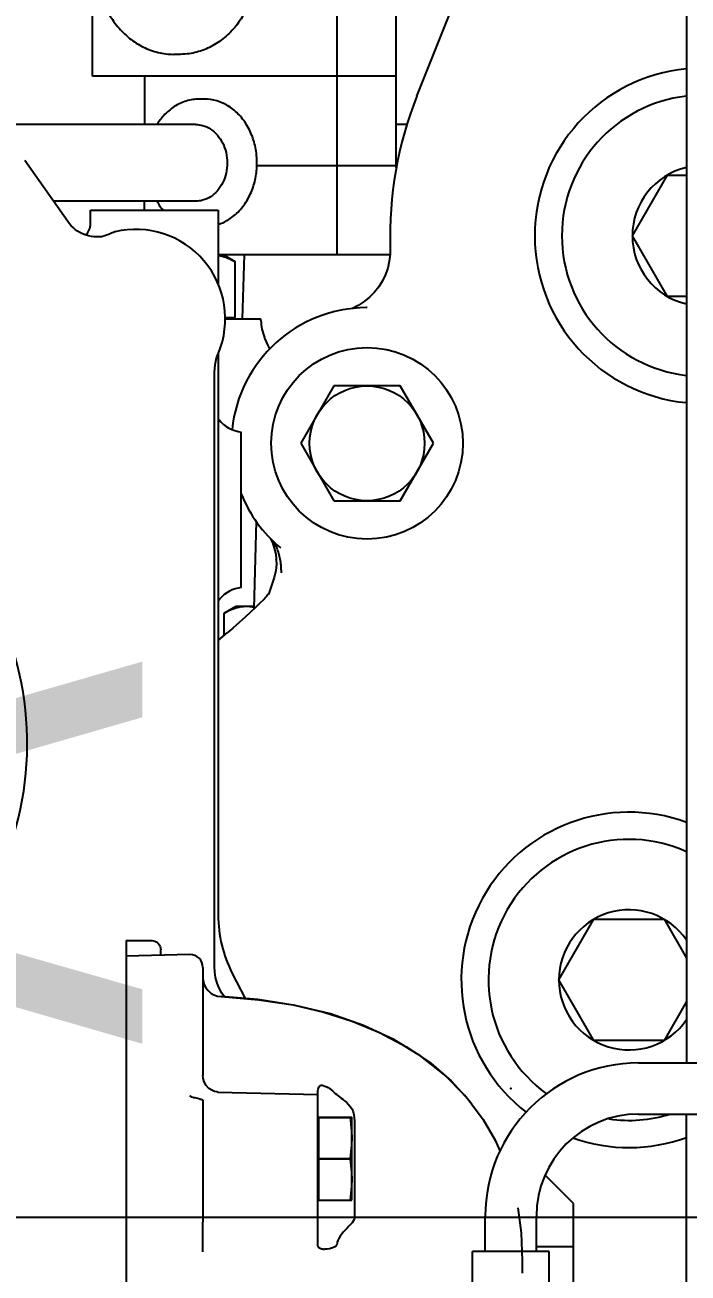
# Model space of a CAD drawing. Header units: millimetres. Extents: x 156850 to 204135, y 56350 to 74150.
# Drawn here: x 175003.9 to 175107.8, y 62788.6 to 62984 of the extents above; entities that cross this region are included whole.
import ezdxf
from ezdxf.enums import TextEntityAlignment as Align

# ---------------------------------------------------------------- set-up
doc = ezdxf.new("R2010")
doc.units = ezdxf.units.MM
doc.header["$LTSCALE"] = 150
doc.linetypes.add('X-2F-PLAN$0$CENTER', pattern=[2, 1.25, -0.25, 0.25, -0.25])
doc.layers.add('-----33 Equipment', color=5, linetype='Continuous')
doc.styles.add('X-2F-PLAN$0$ELEC', font='malgun.ttf')

# ---------------------------------------------------------------- blocks, each defined once
blk = doc.blocks.new('X-2F-PLAN$0$AUDIT_I_260115101451-0')
at = {"color": 0}
for p, q in [((295.22, -515.25), (304.79, -508.54)), ((294.9, -518.8), (297, -518.8)), ((297, -518.8), (297, -538.8)), ((181.48, -524.4), (115.52, -524.4)), ((180.45, -534.35), (180.19, -524.4)), ((182.64, -524.4), (181.48, -524.4)), ((182.67, -525.08), (182.67, -528.27)), ((133.95, -536.4), (138.54, -536.4)), ((157.6, -536.4), (138.55, -536.4)), ((178.45, -536.4), (161.55, -536.4)), ((158.94, -538.75), (158.53, -554.4)), ((178.59, -538.2), (271.52, -538.2)), ((274.55, -538.8), (186.65, -538.8)), ((235.82, -538.8), (236.17, -539.06)), ((236.17, -539.06), (235.83, -538.8)), ((264.18, -538.93), (264.36, -538.8)), ((264.18, -538.93), (264.36, -538.8)), ((297, -538.8), (285.41, -538.8)), ((177.52, -541), (173.57, -543.03)), ((237.92, -542.4), (262.27, -542.4)), ((134.93, -554.4), (158.95, -554.4)), ((142, -554.55), (155, -554.55)), ((142, -554.55), (142, -559.7)), ((142.02, -554.55), (142.02, -559.43)), ((142.68, -554.4), (142.53, -554.55)), ((148.48, -554.55), (148.48, -559.43)), ((148.52, -554.55), (148.52, -559.43)), ((154.46, -554.55), (154.31, -554.4)), ((154.98, -554.55), (154.98, -559.43)), ((155, -554.55), (155, -559.7)), ((135.23, -557.4), (135.22, -557.4)), ((135.22, -557.4), (135.22, -557.4)), ((154.41, -560.11), (139.2, -560.11)), ((142, -559.43), (142.02, -559.43)), ((142, -559.7), (155, -559.7)), ((148.48, -559.43), (148.52, -559.43)), ((154.98, -559.43), (155, -559.43)), ((132.5, -586.4), (130.61, -586.4))]:
    blk.add_line(p, q, dxfattribs=at)
for points in [[(293.13, -517.98), (293.3, -517.55), (293.51, -517.14), (293.74, -516.76), (293.99, -516.4), (294.27, -516.08), (294.55, -515.79)], [(294.55, -515.79), (294.88, -515.5), (295.22, -515.25)], [(292.91, -520.85), (292.9, -520.79), (292.88, -520.68), (292.85, -520.53), (292.83, -520.32), (292.81, -520.07), (292.81, -519.76), (292.82, -519.39), (292.88, -518.95), (292.98, -518.47), (293.13, -517.98)], [(293.25, -521.75), (293.15, -521.51), (293.07, -521.28), (292.99, -521.06), (292.91, -520.85)], [(182.64, -524.4), (182.64, -524.42), (182.65, -524.46), (182.66, -524.54), (182.66, -524.63), (182.67, -524.73), (182.67, -524.84), (182.67, -524.96), (182.67, -525.08)], [(182.67, -528.27), (182.66, -528.47), (182.62, -528.68), (182.54, -528.89), (182.44, -529.09), (182.3, -529.28), (182.13, -529.44), (181.94, -529.58), (181.72, -529.69), (181.48, -529.76), (181.22, -529.79)], [(158.11, -534.86), (158.07, -535.12), (158.03, -535.35), (157.98, -535.57), (157.93, -535.76), (157.89, -535.93), (157.84, -536.08), (157.78, -536.21), (157.72, -536.31), (157.66, -536.38), (157.6, -536.4)], [(158.11, -534.86), (158.16, -534.68), (158.22, -534.53), (158.29, -534.42), (158.37, -534.35)], [(138.54, -536.4), (138.54, -536.4), (138.55, -536.4)], [(158.94, -538.76), (158.96, -538.56), (159.03, -538.22), (159.21, -537.8), (159.52, -537.34), (159.97, -536.93), (160.52, -536.61)], [(160.52, -536.61), (161.13, -536.44), (161.55, -536.4)], [(173.88, -539.25), (173.39, -545.17), (172.57, -550.51), (171.46, -555.31), (170.06, -559.75), (168.27, -564.07), (166.02, -568.29), (163.44, -572.06), (160.68, -575.25), (157.74, -577.97), (157.12, -578.47)], [(157.12, -578.47), (158.45, -577.37), (161.65, -574.22), (164.57, -570.51), (167.17, -566.27), (169.38, -561.53), (171.16, -556.36), (172.5, -550.84), (173.41, -545.02), (173.88, -539.25)], [(173.84, -539.78), (174.42, -539.38), (175.19, -538.96), (176, -538.63), (176.85, -538.39), (177.72, -538.25), (178.59, -538.2)], [(237.92, -542.4), (237.84, -541.92), (237.72, -541.46), (237.56, -541), (237.36, -540.56), (237.11, -540.15), (236.83, -539.75), (236.51, -539.39), (236.17, -539.06)], [(264.18, -538.93), (263.8, -539.26), (263.46, -539.63), (263.15, -540.04), (262.88, -540.47), (262.66, -540.93), (262.49, -541.4), (262.36, -541.9), (262.27, -542.4)], [(271.52, -538.2), (272.31, -538.24), (273.09, -538.36), (273.86, -538.55), (274.6, -538.82)], [(134.33, -555.2), (134.36, -554.97), (134.44, -554.75), (134.56, -554.57), (134.73, -554.44), (134.93, -554.4)], [(158.95, -554.4), (159.18, -554.41), (159.39, -554.45), (159.57, -554.5), (159.72, -554.57), (159.85, -554.67), (159.94, -554.79), (160, -554.92), (160.01, -555.05), (159.98, -555.2)], [(135.22, -557.4), (135.03, -557.36), (134.86, -557.25), (134.71, -557.07), (134.58, -556.83), (134.48, -556.55), (134.4, -556.22), (134.35, -555.85), (134.34, -555.45)], [(159.51, -556.24), (159.12, -556.68), (158.72, -557.13)], [(159.78, -555.78), (159.67, -556.01), (159.51, -556.24)], [(159.98, -555.2), (159.88, -555.49), (159.78, -555.78)], [(135.42, -557.42), (135.32, -557.4), (135.22, -557.4)], [(136.66, -558.1), (136.36, -557.87), (136.03, -557.66), (135.72, -557.51), (135.42, -557.42)], [(139.2, -560.11), (138.97, -560.06), (138.72, -559.94), (138.48, -559.75), (138.22, -559.52), (137.94, -559.26), (137.64, -558.97), (137.33, -558.67), (137, -558.38), (136.66, -558.1)], [(157.99, -558.06), (157.8, -558.3), (157.59, -558.57), (157.33, -558.87), (157.01, -559.19), (156.65, -559.5), (156.25, -559.77), (155.82, -559.94)], [(158.72, -557.13), (158.53, -557.35), (158.35, -557.59), (157.99, -558.06)], [(145.25, -559.7), (144.18, -559.67), (143.11, -559.58), (142.02, -559.43)], [(148.48, -559.43), (147.39, -559.58), (146.32, -559.67), (145.25, -559.7)], [(151.75, -559.7), (150.68, -559.67), (149.61, -559.58), (148.52, -559.43)], [(154.98, -559.43), (153.89, -559.58), (152.82, -559.67), (151.75, -559.7)], [(155.82, -559.94), (155.35, -560.03), (154.88, -560.09), (154.41, -560.11)], [(157.12, -578.47), (154.65, -580.25), (151.4, -582.14), (149.73, -582.89)], [(140.8, -585.68), (136.89, -586.21), (132.5, -586.4)]]:
    blk.add_lwpolyline(points, dxfattribs=at)
for centre, radius, start, end in [((213.5, -459.4), 49.5, 244.7887, 350.3592), ((294.9, -516.3), 2.5, 224.0752, 270), ((280, -525.9), 14, 247.3287, 13.5298), ((178.45, -534.4), 2, 270, 1.5), ((176.88, -539.4), 3, 90, 177.1712), ((186.65, -558.8), 20, 90, 117.1464)]:
    blk.add_arc(centre, radius, start, end, dxfattribs=at)
for centre, major_axis, ratio, start_param, end_param in [((244.79, -547.15), (46.96, 28.34), 0.661589, -0.116802, -0.090819), ((148.5, -529.13), (50, 0), 0.017455, -0.880419, -0.857455), ((148.5, -845.86), (11.44, -572.83), 0.016937, -2.103323, -2.102812)]:
    blk.add_ellipse(centre, major_axis=major_axis, ratio=ratio, start_param=start_param, end_param=end_param, dxfattribs=at)
blk = doc.blocks.new('X-2F-PLAN$0$A$C73FA2420')
at = {"color": 0, "linetype": 'Continuous'}
for p, q in [((3214.13, 607.58), (3214.13, 651.79)), ((3202.13, 607.58), (3202.13, 629.86)), ((3221.73, 623.79), (3239.73, 623.79)), ((3221.73, 576.2), (3221.73, 623.79)), ((3200.73, 615.63), (3202.13, 615.63)), ((3221.73, 615.63), (3214.13, 615.63)), ((3225.13, 610.01), (3225.13, 611.08)), ((3218.13, 606.28), (3218.13, 607)), ((3133.35, 604.08), (3134.56, 602.66)), ((3193.73, 577.18), (3193.73, 604.08)), ((3134.15, 603.13), (3137.66, 603.13)), ((3134.75, 602.44), (3134.56, 602.66)), ((3137.66, 603.13), (3138.73, 601.28)), ((3183.73, 602.98), (3183.73, 597.4)), ((3183.93, 602.99), (3183.93, 601.42)), ((3192.66, 601.42), (3193.73, 603.28)), ((3138.73, 601.28), (3138.73, 598.45)), ((3183.73, 600.3), (3193.73, 599.96)), ((3183.93, 601.42), (3192.66, 601.42)), ((3138.35, 598.46), (3151.97, 598.1)), ((3207.73, 598.07), (3207.73, 576.2)), ((3139.74, 597), (3139.71, 597.02)), ((3140.55, 596.2), (3140.55, 596.21)), ((3141.98, 595.74), (3140.55, 596.2)), ((3140.75, 596.17), (3140.65, 596.23)), ((3140.83, 596.11), (3140.75, 596.17)), ((3180.58, 596.75), (3180.8, 596.84)), ((3180.58, 596.75), (3180.58, 596.75)), ((3180.79, 596.84), (3180.8, 596.84)), ((3183.45, 597.39), (3183.73, 597.4)), ((3143.23, 595.33), (3141.98, 595.74)), ((3144.3, 595.07), (3143.22, 595.33)), ((3146.06, 594.99), (3146.07, 594.99)), ((3147.93, 594.39), (3147.87, 594.33)), ((3164.23, 591.17), (3155.23, 585.97)), ((3173.23, 585.97), (3164.23, 591.17)), ((3155.23, 585.97), (3155.23, 575.58)), ((3173.23, 575.58), (3173.23, 585.97)), ((3193.73, 585.45), (3239.73, 585.45)), ((3185.48, 580.76), (3185.48, 580.89)), ((3185.48, 580.89), (3185.48, 580.89)), ((3155.23, 575.58), (3164.23, 570.39)), ((3164.23, 570.39), (3173.23, 575.58)), ((3207.39, 576.2), (3239.73, 576.2)), ((3214.13, 574.53), (3214.13, 576.2)), ((3218.59, 572.98), (3262.95, 555.25)), ((3030.73, 564.28), (3037.73, 564.28)), ((3037.73, 552.28), (3037.73, 564.28)), ((3037.73, 562.28), (3043.23, 562.28)), ((3037.73, 554.28), (3043.23, 554.28)), ((3038.42, 548.48), (3038.42, 554.28)), ((3030.73, 552.28), (3037.73, 552.28)), ((3045.23, 548.48), (3049.66, 552.91)), ((3070.73, 545.26), (3080.23, 550.75)), ((3080.23, 550.75), (3089.73, 545.26)), ((3020.23, 548.48), (3045.23, 548.48)), ((3070.73, 534.29), (3070.73, 545.26)), ((3089.73, 545.26), (3089.73, 534.29)), ((3059.23, 538.28), (3059.23, 487.78)), ((3067.23, 538.28), (3067.23, 487.78)), ((3187.23, 533.76), (3196.73, 539.25)), ((3196.73, 539.25), (3206.23, 533.76)), ((3076.82, 530.78), (3070.73, 534.29)), ((3089.73, 534.29), (3083.65, 530.78)), ((3187.23, 530.78), (3187.23, 533.76)), ((3206.23, 533.76), (3206.23, 530.78)), ((2837.21, 530.78), (3059.23, 530.78)), ((3411.23, 530.78), (3067.23, 530.78))]:
    blk.add_line(p, q, dxfattribs=at)
for points in [[(3139.71, 597.02), (3139.19, 597.57), (3138.54, 598.26), (3137.82, 599.04), (3137.04, 599.89), (3136.2, 600.82), (3135.31, 601.82), (3134.75, 602.44)], [(3140.65, 596.23), (3140.54, 596.31), (3140.4, 596.41), (3140.25, 596.53), (3140.08, 596.68), (3139.89, 596.84), (3139.74, 597)], [(3179.03, 596), (3179.63, 596.32), (3180.58, 596.75)], [(3146.06, 594.99), (3145.29, 594.97), (3144.3, 595.07)], [(3149.3, 595.89), (3148.7, 595.61), (3147.81, 595.3), (3146.9, 595.09), (3146.07, 594.99)], [(3194.79, 577.15), (3193.82, 577.17), (3192.73, 577.3), (3191.67, 577.54), (3190.64, 577.9), (3189.66, 578.38), (3188.73, 578.95), (3187.88, 579.63), (3187.1, 580.39), (3186.41, 581.23), (3185.81, 582.15), (3185.35, 583.07)]]:
    blk.add_lwpolyline(points, dxfattribs=at)
for radius in [15, 9]:
    blk.add_circle((3164.23, 580.78), radius, dxfattribs=at)
for centre, radius, start, end in [((3164.23, 580.78), 21.24, 0.3065, 84.2072), ((3164.23, 580.78), 21.24, 111.8244, 140.1572), ((3183.73, 589.4), 8, 92, 111.537), ((3196.73, 518.28), 58.9, 68.2182, 91.8874), ((3080.23, 539.78), 26.25, 339.9408, 142.1307), ((3043.23, 538.28), 24, 0, 90), ((3080.23, 539.78), 22, 335.7844, 144.1315), ((3043.23, 538.28), 16, 0, 90), ((3196.73, 528.28), 26.25, 5.4672, 174.5328), ((3080.23, 539.78), 10.97, 304.5582, 235.4418), ((3196.73, 528.28), 22, 6.5414, 173.4586), ((3080.23, 539.78), 26.25, 160.5054, 200.0592), ((3080.23, 539.78), 22, 171.8363, 197.0387), ((3196.73, 528.28), 10.97, 13.2186, 166.7814)]:
    blk.add_arc(centre, radius, start, end, dxfattribs=at)
for points, start_tangent, end_tangent in [([(3238.13, 623.39), (3237.17, 623.25), (3234.35, 622.54), (3231.76, 621.38), (3229.49, 619.83), (3227.63, 617.95), (3226.26, 615.8), (3225.42, 613.49), (3225.13, 611.08)], (-0.993883, -0.110435), (0, -1)), ([(3202.11, 613.66), (3200.75, 612.64), (3200.73, 612.61)], (-0.84663, -0.532181), (-0.736782, -0.67613)), ([(3218.13, 607), (3218.13, 607.07), (3217.82, 609.08), (3216.94, 610.97), (3215.54, 612.61), (3214.16, 613.66)], (0.000283, 1), (-0.846654, 0.532144)), ([(3238.63, 597.84), (3235.79, 598.3), (3233.1, 599.2), (3230.68, 600.51), (3228.61, 602.17), (3226.98, 604.13), (3225.84, 606.31), (3225.23, 608.62), (3225.13, 610.01)], (-0.996657, 0.0817), (-0.000042, 1)), ([(3214.13, 607.58), (3213.99, 606.52), (3213.43, 605.28), (3212.48, 604.21), (3211.22, 603.38), (3209.74, 602.86), (3208.13, 602.69), (3206.53, 602.86), (3205.04, 603.38), (3203.78, 604.21), (3202.84, 605.28), (3202.28, 606.52), (3202.13, 607.58)], (-0.000319, -1), (-0.000319, 1)), ([(3217.17, 602.72), (3217.85, 604.31), (3218.13, 606.28)], (0.498103, 0.867118), (0, 1)), ([(3193.67, 604.07), (3193.61, 603.75), (3193.24, 602.59), (3192.66, 601.42)], (-0.152433, -0.988314), (-0.5, -0.866025)), ([(3198.5, 604.07), (3199.1, 602.73)], (0.317355, -0.948307), (0.49788, -0.867246)), ([(3137.66, 603.13), (3138.04, 602.42), (3138.34, 601.72), (3138.51, 601.21)], (0.5, -0.866025), (0.27548, -0.961307)), ([(3199.1, 602.73), (3199.27, 602.44), (3200.64, 600.8), (3202.45, 599.47), (3204.59, 598.54), (3206.95, 598.07), (3207.73, 598.02)], (0.49788, -0.867246), (0.99945, -0.03317)), ([(3209.36, 598.07), (3211.71, 598.55), (3213.84, 599.49), (3215.64, 600.81), (3217, 602.45), (3217.17, 602.72)], (0.99483, 0.101558), (0.498103, 0.867118)), ([(3138.51, 601.21), (3138.56, 601.03), (3138.69, 600.35), (3138.73, 599.67)], (0.27548, -0.961307), (0, -1)), ([(3138.73, 599.67), (3138.69, 598.99), (3138.59, 598.45)], (0, -1), (-0.223572, -0.974688)), ([(3207.73, 598.02), (3209.3, 598.07)], (0.99945, -0.03317), (0.995347, 0.096357)), ([(3209.3, 598.07), (3209.36, 598.07)], (0.995347, 0.096357), (0.99483, 0.101558)), ([(3143.98, 594.2), (3145.09, 594.24), (3146.09, 594.38), (3146.98, 594.6), (3147.74, 594.86), (3148.37, 595.14), (3148.85, 595.39)], (0.999964, -0.008434), (0.870544, 0.49209))]:
    blk.add_spline(points, degree=3, dxfattribs=dict(at, start_tangent=start_tangent, end_tangent=end_tangent))
at = {"color": 0, "linetype": 'X-2F-PLAN$0$CENTER'}
blk.add_point((3063.23, 558.28), dxfattribs=at)
at = {"color": 0}
blk.add_blockref('X-2F-PLAN$0$AUDIT_I_260115101451-0', (2903.73, 1142.88), dxfattribs=at)
blk = doc.blocks.new('X-2F-PLAN$0$zw$C47F')
at = {"layer": '-----33 Equipment'}
blk.add_lwpolyline([(5941.06, 2236.3), (6141.06, 2236.3), (6141.06, 1136.3), (5941.06, 1136.3)], close=True, dxfattribs=at)
at = {"layer": '-----33 Equipment', "ltscale": 2}
blk.add_lwpolyline([(6057.22, 1438.51, 0, 0, 0), (6057.22, 1513.51, 22.5, 0, 0), (6057.22, 1588.51, 0, 0, 0)], format="xyseb", dxfattribs=at)
at = {"layer": '-----33 Equipment'}
blk.add_blockref('X-2F-PLAN$0$A$C73FA2420', (2898.05, 848.02), dxfattribs=at)
at = {"layer": '-----33 Equipment', "style": 'X-2F-PLAN$0$ELEC', "width": 0.8}
blk.add_text('A', height=90, dxfattribs=at).set_placement((5998.24, 1509.18), align=Align.MIDDLE)

msp = doc.modelspace()

# ---------------------------------------------------------------- block references
at = {"layer": '-----33 Equipment', "rotation": 90.00000000000001}
msp.add_blockref('X-2F-PLAN$0$zw$C47F', (176486.3, 56856.22), dxfattribs=at)

doc.saveas('drawing.dxf')
